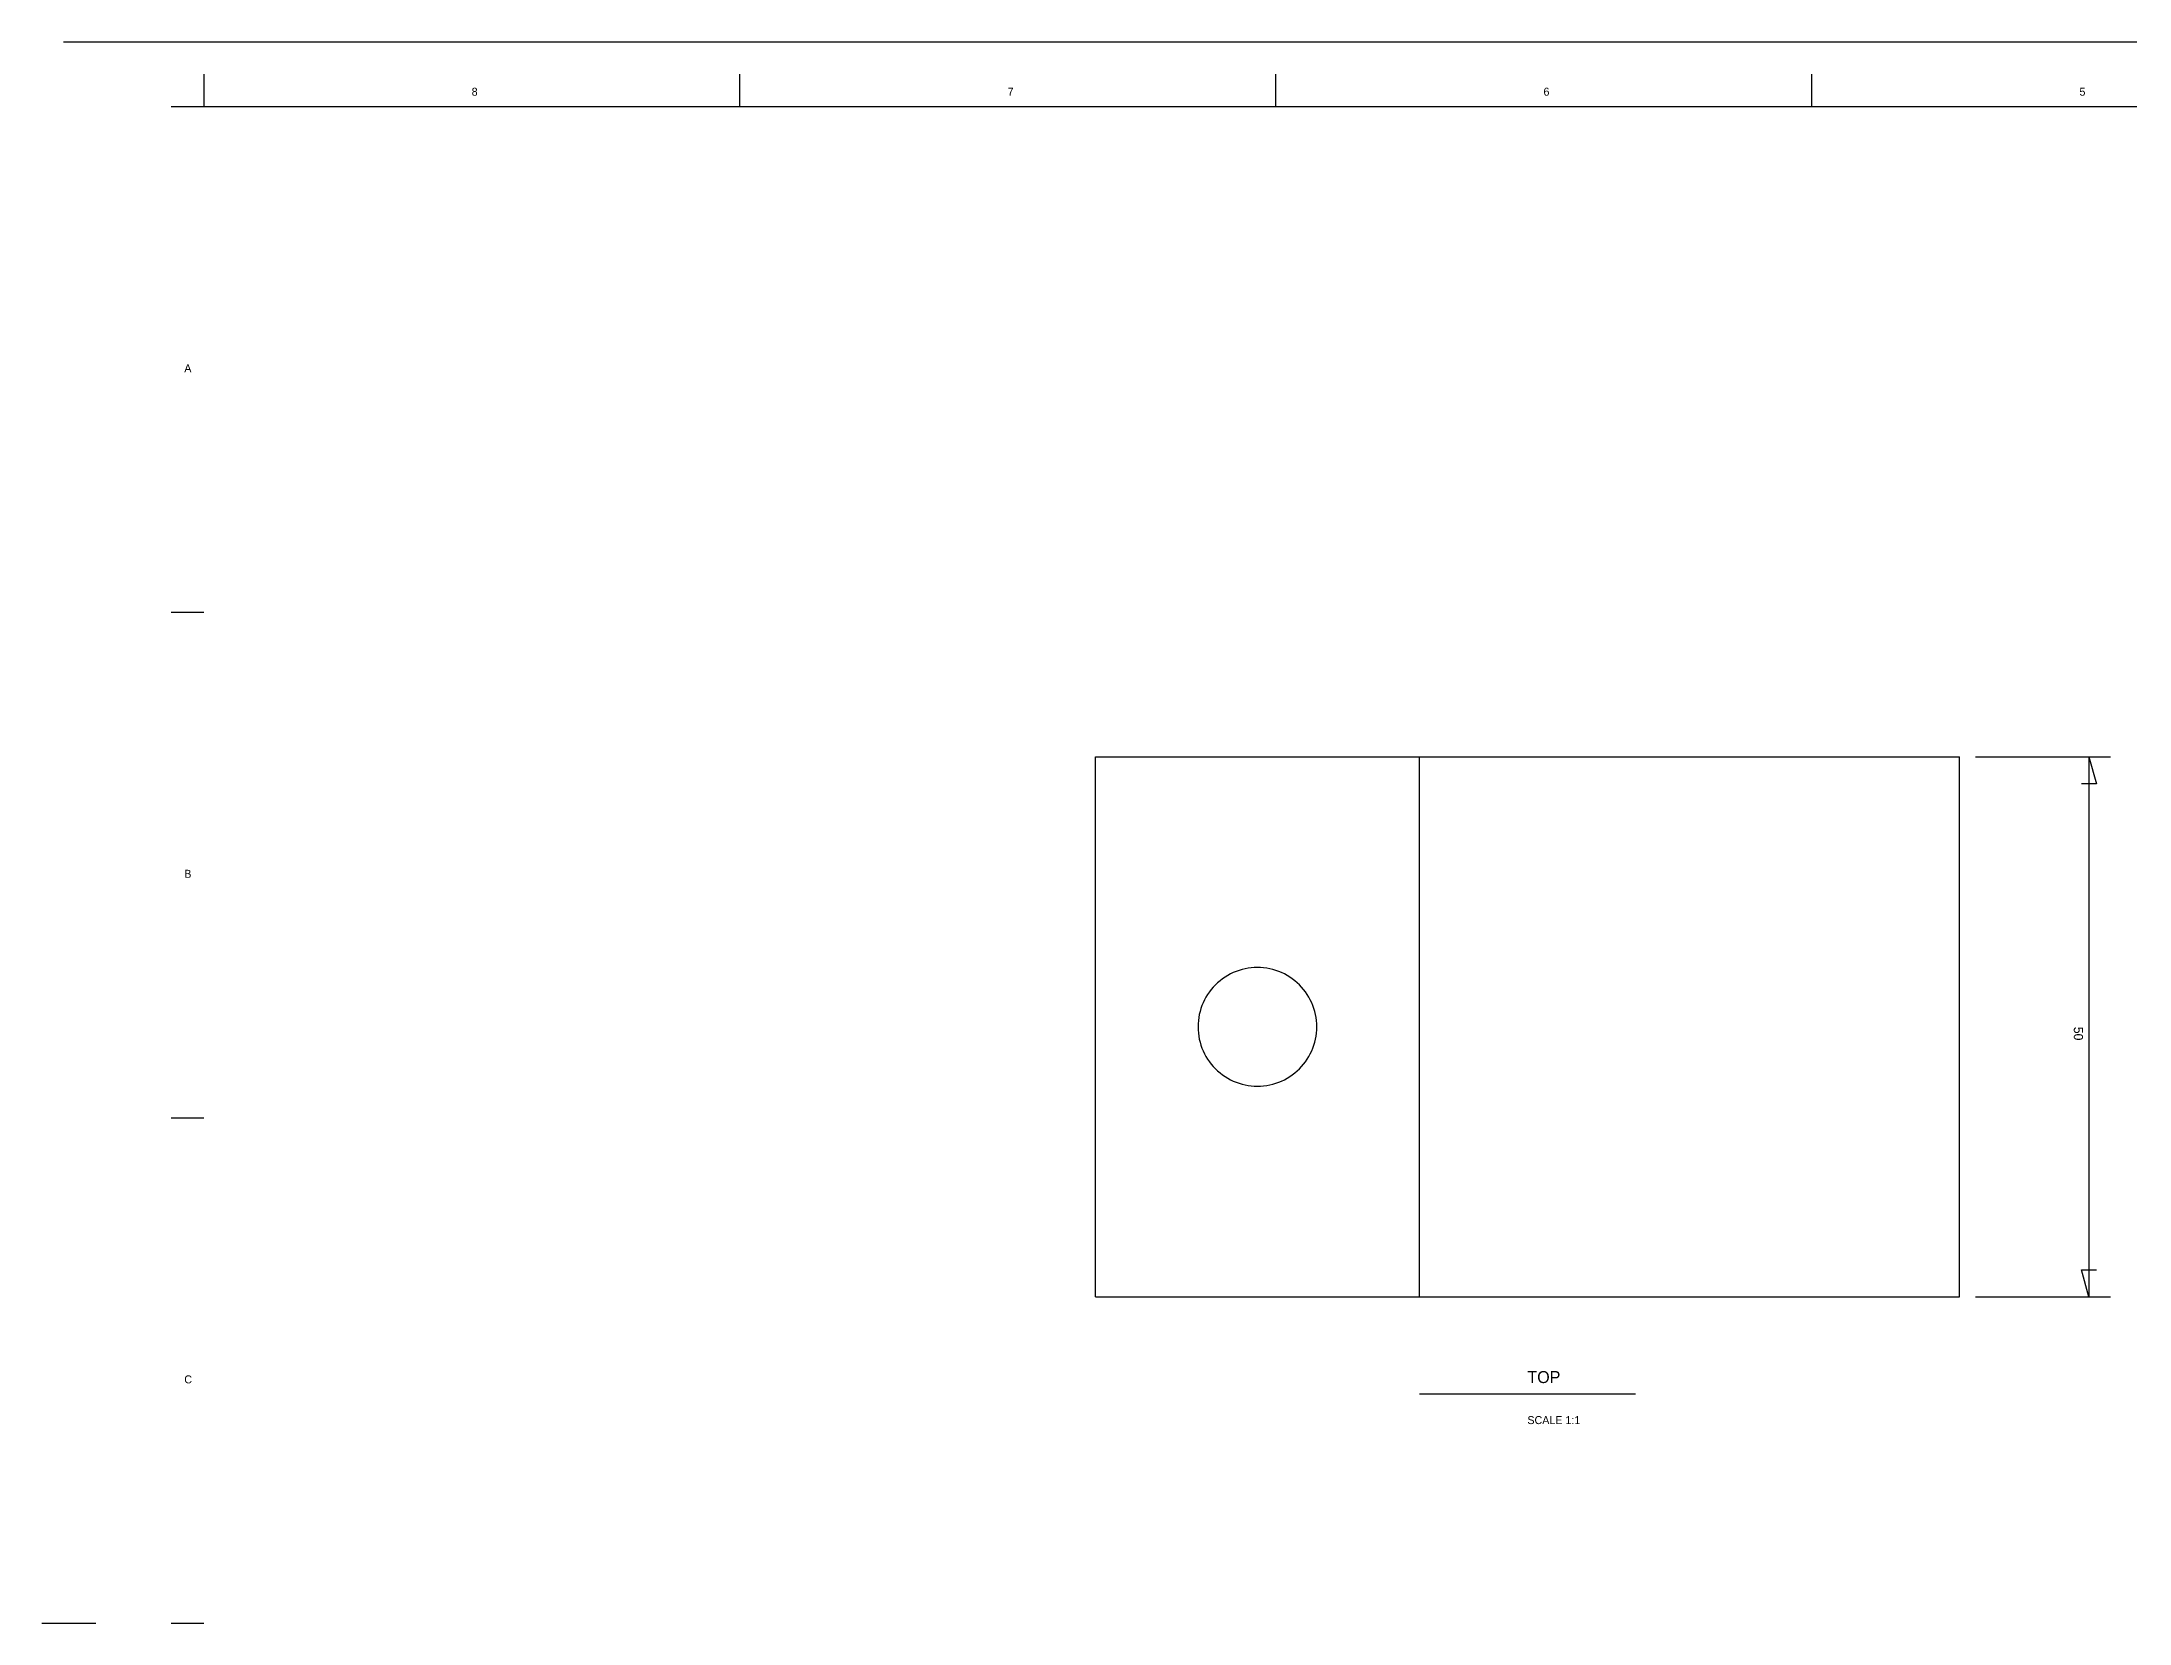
# Model space of a CAD drawing. Header units: metres. Extents: x 0 to 1587, y -826 to 297.
# Drawn here: x 0 to 731, y -264 to 289 of the extents above; entities that cross this region are included whole.
import ezdxf

# ---------------------------------------------------------------- set-up
doc = ezdxf.new("R2010")
doc.units = ezdxf.units.M
for name, color, linetype in [('ANNOTATIONS', 3, 'CONTINUOUS'), ('BORDER', 7, 'CONTINUOUS'), ('DIMENSIONS', 2, 'CONTINUOUS'), ('VISIBLE', 7, 'CONTINUOUS')]:
    doc.layers.add(name, color=color, linetype=linetype)

msp = doc.modelspace()

# ---------------------------------------------------------------- linework, layer by layer
at = {"layer": 'BORDER'}
for p, q in [((7.56, 289.44), (1579.84, 289.44)), ((56.69, 278.1), (56.69, 266.76)), ((244.23, 278.1), (244.23, 266.76)), ((431.81, 278.1), (431.81, 266.76)), ((619.39, 278.1), (619.39, 266.76)), ((45.35, 266.76), (56.69, 266.76)), ((56.69, 266.76), (1557.17, 266.76)), ((45.35, 89.77), (56.69, 89.77)), ((45.35, -87.26), (56.69, -87.26)), ((482.15, -183.95), (557.75, -183.95)), ((0, -264.26), (18.9, -264.26)), ((45.35, -264.26), (56.69, -264.26))]:
    msp.add_line(p, q, dxfattribs=at)
at = {"layer": 'DIMENSIONS'}
for p, q in [((676.8, 39.05), (724.04, 39.05)), ((716.49, 39.05), (716.49, -149.93)), ((716.49, 39.05), (719.13, 29.6)), ((719.13, 29.6), (713.84, 29.6)), ((716.49, -149.93), (713.84, -140.48)), ((713.84, -140.48), (719.13, -140.48)), ((676.8, -149.93), (724.04, -149.93))]:
    msp.add_line(p, q, dxfattribs=at)
at = {"layer": 'VISIBLE'}
for p, q in [((368.77, 39.05), (671.13, 39.05)), ((368.77, -149.93), (368.77, 39.05)), ((368.77, 39.05), (482.15, 39.05)), ((482.15, 39.05), (671.13, 39.05)), ((482.15, -149.93), (482.15, 39.05)), ((671.13, -149.93), (671.13, 39.05)), ((417.01, -36.45), (416.03, -36.92)), ((418.02, -36.03), (417.01, -36.45)), ((419.04, -35.67), (418.02, -36.03)), ((420.08, -35.36), (419.04, -35.67)), ((421.14, -35.11), (420.08, -35.36)), ((422.2, -34.91), (421.14, -35.11)), ((423.28, -34.77), (422.2, -34.91)), ((424.37, -34.68), (423.28, -34.77)), ((425.46, -34.65), (424.37, -34.68)), ((426.55, -34.68), (425.46, -34.65)), ((427.64, -34.77), (426.55, -34.68)), ((428.72, -34.91), (427.64, -34.77)), ((429.78, -35.11), (428.72, -34.91)), ((430.84, -35.36), (429.78, -35.11)), ((431.88, -35.67), (430.84, -35.36)), ((432.9, -36.03), (431.88, -35.67)), ((433.91, -36.45), (432.9, -36.03)), ((434.89, -36.92), (433.91, -36.45)), ((408.65, -43.22), (408.03, -44.12)), ((409.31, -42.36), (408.65, -43.22)), ((410.01, -41.53), (409.31, -42.36)), ((410.76, -40.74), (410.01, -41.53)), ((411.55, -40), (410.76, -40.74)), ((412.37, -39.29), (411.55, -40)), ((413.24, -38.63), (412.37, -39.29)), ((414.13, -38.01), (413.24, -38.63)), ((415.07, -37.44), (414.13, -38.01)), ((416.03, -36.92), (415.07, -37.44)), ((435.85, -37.44), (434.89, -36.92)), ((436.79, -38.01), (435.85, -37.44)), ((437.68, -38.63), (436.79, -38.01)), ((438.55, -39.29), (437.68, -38.63)), ((439.37, -40), (438.55, -39.29)), ((440.16, -40.74), (439.37, -40)), ((440.91, -41.53), (440.16, -40.74)), ((441.61, -42.36), (440.91, -41.53)), ((442.27, -43.22), (441.61, -42.36)), ((442.89, -44.12), (442.27, -43.22)), ((405.13, -51.12), (404.93, -52.18)), ((405.38, -50.06), (405.13, -51.12)), ((405.69, -49.02), (405.38, -50.06)), ((406.05, -48), (405.69, -49.02)), ((406.47, -46.99), (406.05, -48)), ((406.94, -46.01), (406.47, -46.99)), ((407.46, -45.05), (406.94, -46.01)), ((408.03, -44.12), (407.46, -45.05)), ((443.46, -45.05), (442.89, -44.12)), ((443.98, -46.01), (443.46, -45.05)), ((444.45, -46.99), (443.98, -46.01)), ((444.87, -48), (444.45, -46.99)), ((445.23, -49.02), (444.87, -48)), ((445.54, -50.06), (445.23, -49.02)), ((445.79, -51.12), (445.54, -50.06)), ((445.99, -52.18), (445.79, -51.12)), ((404.7, -54.35), (404.67, -55.44)), ((404.67, -55.44), (404.7, -56.53)), ((404.79, -53.26), (404.7, -54.35)), ((404.7, -56.53), (404.79, -57.62)), ((404.93, -52.18), (404.79, -53.26)), ((404.79, -57.62), (404.93, -58.7)), ((446.13, -53.26), (445.99, -52.18)), ((445.99, -58.7), (446.13, -57.62)), ((446.22, -54.35), (446.13, -53.26)), ((446.13, -57.62), (446.22, -56.53)), ((446.25, -55.44), (446.22, -54.35)), ((446.22, -56.53), (446.25, -55.44)), ((404.93, -58.7), (405.13, -59.77)), ((405.13, -59.77), (405.38, -60.82)), ((405.38, -60.82), (405.69, -61.86)), ((405.69, -61.86), (406.05, -62.89)), ((406.05, -62.89), (406.47, -63.89)), ((406.47, -63.89), (406.94, -64.87)), ((406.94, -64.87), (407.46, -65.83)), ((443.46, -65.83), (443.98, -64.87)), ((443.98, -64.87), (444.45, -63.89)), ((444.45, -63.89), (444.87, -62.89)), ((444.87, -62.89), (445.23, -61.86)), ((445.23, -61.86), (445.54, -60.82)), ((445.54, -60.82), (445.79, -59.77)), ((445.79, -59.77), (445.99, -58.7)), ((407.46, -65.83), (408.03, -66.77)), ((408.03, -66.77), (408.65, -67.66)), ((408.65, -67.66), (409.31, -68.53)), ((409.31, -68.53), (410.01, -69.35)), ((410.01, -69.35), (410.76, -70.14)), ((410.76, -70.14), (411.55, -70.89)), ((411.55, -70.89), (412.37, -71.59)), ((412.37, -71.59), (413.24, -72.26)), ((413.24, -72.26), (414.13, -72.87)), ((414.13, -72.87), (415.07, -73.44)), ((435.85, -73.44), (436.79, -72.87)), ((436.79, -72.87), (437.68, -72.26)), ((437.68, -72.26), (438.55, -71.59)), ((438.55, -71.59), (439.37, -70.89)), ((439.37, -70.89), (440.16, -70.14)), ((440.16, -70.14), (440.91, -69.35)), ((440.91, -69.35), (441.61, -68.53)), ((441.61, -68.53), (442.27, -67.66)), ((442.27, -67.66), (442.89, -66.77)), ((442.89, -66.77), (443.46, -65.83)), ((415.07, -73.44), (416.03, -73.96)), ((416.03, -73.96), (417.01, -74.43)), ((417.01, -74.43), (418.02, -74.85)), ((418.02, -74.85), (419.04, -75.21)), ((419.04, -75.21), (420.08, -75.52)), ((420.08, -75.52), (421.14, -75.77)), ((421.14, -75.77), (422.2, -75.97)), ((422.2, -75.97), (423.28, -76.11)), ((423.28, -76.11), (424.37, -76.2)), ((424.37, -76.2), (425.46, -76.23)), ((425.46, -76.23), (426.55, -76.2)), ((426.55, -76.2), (427.64, -76.11)), ((427.64, -76.11), (428.72, -75.97)), ((428.72, -75.97), (429.78, -75.77)), ((429.78, -75.77), (430.84, -75.52)), ((430.84, -75.52), (431.88, -75.21)), ((431.88, -75.21), (432.9, -74.85)), ((432.9, -74.85), (433.91, -74.43)), ((433.91, -74.43), (434.89, -73.96)), ((434.89, -73.96), (435.85, -73.44)), ((368.77, -149.93), (671.13, -149.93)), ((368.77, -149.93), (482.15, -149.93)), ((482.15, -149.93), (671.13, -149.93))]:
    msp.add_line(p, q, dxfattribs=at)

# ---------------------------------------------------------------- texts
at = {"layer": 'ANNOTATIONS'}
for s, height, p in [('TOP', 4.2, (519.95, -180.17)), ('SCALE 1:1', 2.8, (519.95, -194.53))]:
    msp.add_text(s, height=height, dxfattribs=at).set_placement(p)
at = {"layer": 'BORDER'}
for s, p in [('8', (150.46, 270.54)), ('7', (338.04, 270.54)), ('6', (525.58, 270.54)), ('5', (713.16, 270.54)), ('A', (49.89, 173.71)), ('B', (49.89, -3.28)), ('C', (49.89, -180.28))]:
    msp.add_text(s, height=2.8, dxfattribs=at).set_placement(p)
at = {"layer": 'DIMENSIONS'}
msp.add_text('50', height=3.2, rotation=-90, dxfattribs=at).set_placement((711.19, -55.44))

doc.saveas('drawing.dxf')
